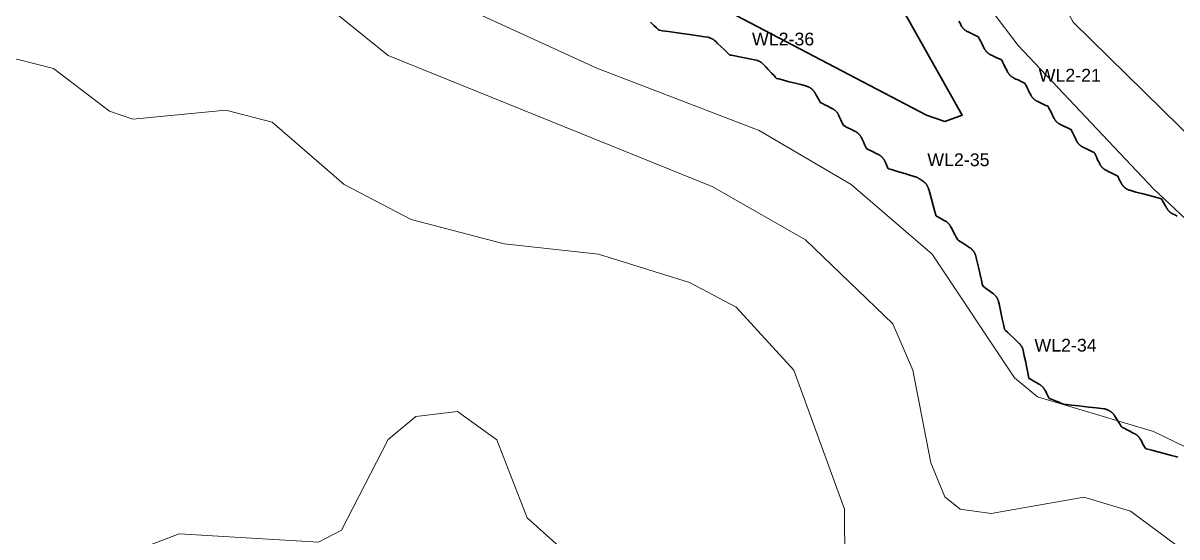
# Model space of a CAD drawing. Extents: x 6810325 to 6812275, y 1878569 to 1880689.
# Drawn here: x 6811238.9 to 6811402.1, y 1878937.2 to 1879009.9 of the extents above; entities that cross this region are included whole.
import ezdxf
from ezdxf.enums import TextEntityAlignment as Align

# ---------------------------------------------------------------- set-up
doc = ezdxf.new("R2010")
doc.units = 21
doc.header["$LTSCALE"] = 10
doc.header["$MEASUREMENT"] = 0
for name, color, linetype, lineweight in [('TOPO-CONTOUR-MAJOR', 34, 'CONTINUOUS', 30), ('TOPO-CONTOUR-MINOR', 36, 'CONTINUOUS', 13), ('WETL-FLAG', 2, 'CONTINUOUS', 13), ('WETL-FLAG-ID', 8, 'CONTINUOUS', 13), ('WETL-WETLAND-SWALE', 82, 'CONTINUOUS', 35)]:
    doc.layers.add(name, color=color, linetype=linetype, lineweight=lineweight)
doc.styles.add('LABEL', font='arial.ttf')

msp = doc.modelspace()

# ---------------------------------------------------------------- linework, layer by layer
at = {"layer": 'TOPO-CONTOUR-MAJOR', "elevation": 195}
msp.add_lwpolyline([(6811267.57, 1879124.19), (6811277.46, 1879101.89), (6811278.03, 1879095.33), (6811276.02, 1879069.08), (6811276.7, 1879055.96), (6811278.47, 1879046.12), (6811283.97, 1879036.96), (6811290.53, 1879030.67), (6811297.1, 1879026.59), (6811339.75, 1879010.99), (6811366.7, 1878996.9), (6811369.27, 1878995.99), (6811371.75, 1878996.9), (6811352.87, 1879030.4), (6811343.03, 1879030.57), (6811336.47, 1879032.16), (6811317.45, 1879046.12), (6811337.11, 1879055.96), (6811343.41, 1879072.36), (6811333.03, 1879095.33), (6811316.31, 1879118.3)], dxfattribs=at)
at = {"layer": 'TOPO-CONTOUR-MINOR'}
for points, elevation in [([(6811407.49, 1878990.34), (6811387.43, 1879010.03), (6811378.63, 1879026.43), (6811375.03, 1879046.12), (6811367.45, 1879072.36), (6811360.73, 1879088.77), (6811346.69, 1879115.01), (6811344.68, 1879121.58), (6811346.31, 1879127.28), (6811352.05, 1879131.42), (6811359.43, 1879134.13), (6811365.99, 1879133.16), (6811375.84, 1879119.21), (6811392.49, 1879101.89), (6811398.8, 1879098.04), (6811411.93, 1879092.93)], 197), ([(6811426.14, 1878960.82), (6811398.8, 1878986.44), (6811379.64, 1879006.75), (6811372.18, 1879016.59), (6811367.77, 1879026.43), (6811363.34, 1879052.68), (6811357.16, 1879072.36), (6811344.18, 1879095.33), (6811333.19, 1879111.98), (6811324.77, 1879121.58)], 196), ([(6811231.48, 1879105.11), (6811264.29, 1879108.75), (6811270.85, 1879104.34), (6811272.25, 1879098.61), (6811268.73, 1879085.49), (6811266.28, 1879065.8), (6811266.76, 1879046.12), (6811268.93, 1879039.56), (6811280.69, 1879025.96), (6811287.69, 1879019.87), (6811297.1, 1879014.11), (6811320.06, 1879003.53), (6811343.03, 1878994.72), (6811356.03, 1878987.06), (6811367.47, 1878977.22), (6811379.12, 1878959.74), (6811382.4, 1878957.04), (6811398.8, 1878952.12), (6811421.77, 1878941.01)], 196), ([(6811231.48, 1879037.84), (6811241.32, 1879038.04), (6811264.29, 1879026.56), (6811290.53, 1879005.32), (6811336.47, 1878986.73), (6811349.59, 1878979.26), (6811361.93, 1878967.38), (6811364.73, 1878960.82), (6811367.3, 1878947.69), (6811369.27, 1878942.91), (6811371.46, 1878941.13), (6811375.84, 1878940.52), (6811388.96, 1878942.86), (6811395.52, 1878940.87), (6811415.21, 1878926.29)], 197), ([(6811152.74, 1878983.81), (6811162.58, 1878980.88), (6811178.99, 1878981.26), (6811188.83, 1878979.68), (6811208.51, 1878985.77), (6811221.64, 1878984.53), (6811225.2, 1878987.06), (6811230.24, 1879000.19), (6811234.76, 1879004.04), (6811238.04, 1879004.81), (6811243.2, 1879003.47), (6811251.16, 1878997.43), (6811254.45, 1878996.33), (6811267.57, 1878997.59), (6811274.13, 1878995.89), (6811284.33, 1878987.06), (6811293.82, 1878982.1), (6811306.94, 1878978.67), (6811320.31, 1878977.22), (6811333.19, 1878973.23), (6811339.75, 1878969.71), (6811347.9, 1878960.82), (6811355.1, 1878941.13), (6811355.39, 1878895.2)], 198), ([(6811241.32, 1878930.18), (6811261.01, 1878937.68), (6811280.69, 1878936.48), (6811283.97, 1878938.18), (6811290.53, 1878950.99), (6811294.46, 1878954.25), (6811300.38, 1878954.96), (6811305.9, 1878950.97), (6811310.22, 1878939.94), (6811323.34, 1878928.13)], 199)]:
    msp.add_lwpolyline(points, dxfattribs=dict(at, elevation=elevation))
at = {"layer": 'WETL-FLAG'}
for p in [(6811340.8, 1879005.01), (6811381.35, 1878999.89), (6811365.6, 1878987.93), (6811380.75, 1878961.7)]:
    msp.add_point(p, dxfattribs=at)
at = {"layer": 'WETL-WETLAND-SWALE'}
for points in [[(6811402.23, 1878948.49), (6811401.92, 1878948.58), (6811401.34, 1878948.73), (6811400.5, 1878948.95), (6811399.39, 1878949.25), (6811398.56, 1878949.47), (6811398, 1878949.61), (6811397.71, 1878949.69), (6811397.7, 1878949.69), (6811397.69, 1878949.7), (6811397.68, 1878949.71), (6811397.67, 1878949.72), (6811397.66, 1878949.73), (6811397.61, 1878949.81), (6811397.52, 1878949.98), (6811397.39, 1878950.22), (6811397.21, 1878950.55), (6811397.07, 1878950.8), (6811396.96, 1878950.98), (6811396.9, 1878951.09), (6811396.87, 1878951.13), (6811396.85, 1878951.17), (6811396.82, 1878951.21), (6811396.79, 1878951.25), (6811396.76, 1878951.29), (6811396.73, 1878951.33), (6811396.7, 1878951.37), (6811396.67, 1878951.4), (6811396.63, 1878951.44), (6811396.6, 1878951.47), (6811396.57, 1878951.51), (6811396.53, 1878951.54), (6811396.49, 1878951.57), (6811396.46, 1878951.6), (6811396.42, 1878951.63), (6811396.38, 1878951.66), (6811396.34, 1878951.69), (6811396.3, 1878951.72), (6811396.26, 1878951.75), (6811396.22, 1878951.77), (6811396.18, 1878951.8), (6811396.03, 1878951.87), (6811395.78, 1878952), (6811395.43, 1878952.18), (6811394.98, 1878952.42), (6811394.64, 1878952.6), (6811394.41, 1878952.72), (6811394.29, 1878952.78), (6811394.28, 1878952.79), (6811394.27, 1878952.8), (6811394.26, 1878952.81), (6811394.25, 1878952.82), (6811394.24, 1878952.83), (6811394.18, 1878952.93), (6811394.06, 1878953.12), (6811393.88, 1878953.41), (6811393.65, 1878953.78), (6811393.47, 1878954.07), (6811393.34, 1878954.28), (6811393.27, 1878954.4), (6811393.24, 1878954.44), (6811393.21, 1878954.48), (6811393.19, 1878954.51), (6811393.16, 1878954.55), (6811393.13, 1878954.58), (6811393.1, 1878954.62), (6811393.07, 1878954.65), (6811393.04, 1878954.68), (6811393.01, 1878954.71), (6811392.98, 1878954.75), (6811392.94, 1878954.78), (6811392.91, 1878954.81), (6811392.88, 1878954.84), (6811392.84, 1878954.86), (6811392.8, 1878954.89), (6811392.77, 1878954.92), (6811392.73, 1878954.94), (6811392.7, 1878954.97), (6811392.67, 1878954.99), (6811392.64, 1878955), (6811392.62, 1878955.02), (6811392.59, 1878955.04), (6811392.56, 1878955.05), (6811392.53, 1878955.07), (6811392.49, 1878955.1), (6811392.45, 1878955.12), (6811392.41, 1878955.14), (6811392.37, 1878955.16), (6811392.33, 1878955.18), (6811392.29, 1878955.2), (6811392.24, 1878955.21), (6811392.2, 1878955.23), (6811392.16, 1878955.24), (6811392.12, 1878955.26), (6811392.07, 1878955.27), (6811392.03, 1878955.28), (6811391.99, 1878955.3), (6811391.94, 1878955.31), (6811391.9, 1878955.32), (6811391.85, 1878955.32), (6811391.81, 1878955.33), (6811391.42, 1878955.38), (6811390.7, 1878955.46), (6811389.64, 1878955.59), (6811388.23, 1878955.75), (6811387.18, 1878955.87), (6811386.47, 1878955.95), (6811386.11, 1878956), (6811386.1, 1878956), (6811386.09, 1878956), (6811386.08, 1878956), (6811386.07, 1878956), (6811386.06, 1878956.01), (6811385.93, 1878956.06), (6811385.68, 1878956.16), (6811385.3, 1878956.31), (6811384.81, 1878956.5), (6811384.44, 1878956.65), (6811384.18, 1878956.75), (6811384.05, 1878956.8), (6811384.04, 1878956.81), (6811384.03, 1878956.81), (6811384.02, 1878956.82), (6811384.01, 1878956.83), (6811384.01, 1878956.84), (6811383.97, 1878956.92), (6811383.89, 1878957.06), (6811383.79, 1878957.28), (6811383.65, 1878957.55), (6811383.54, 1878957.77), (6811383.45, 1878957.93), (6811383.4, 1878958.03), (6811383.38, 1878958.08), (6811383.35, 1878958.12), (6811383.33, 1878958.16), (6811383.3, 1878958.2), (6811383.27, 1878958.24), (6811383.24, 1878958.28), (6811383.21, 1878958.32), (6811383.18, 1878958.35), (6811383.15, 1878958.39), (6811383.12, 1878958.43), (6811383.08, 1878958.46), (6811383.05, 1878958.5), (6811383.01, 1878958.53), (6811382.98, 1878958.56), (6811382.94, 1878958.6), (6811382.9, 1878958.63), (6811382.86, 1878958.66), (6811382.83, 1878958.69), (6811382.79, 1878958.71), (6811382.75, 1878958.74), (6811382.7, 1878958.77), (6811382.58, 1878958.84), (6811382.38, 1878958.95), (6811382.11, 1878959.11), (6811381.75, 1878959.32), (6811381.48, 1878959.47), (6811381.29, 1878959.58), (6811381.2, 1878959.63), (6811381.19, 1878959.64), (6811381.18, 1878959.65), (6811381.17, 1878959.66), (6811381.17, 1878959.67), (6811381.17, 1878959.68), (6811381.11, 1878959.93), (6811381.01, 1878960.42), (6811380.86, 1878961.14), (6811380.67, 1878962.11), (6811380.51, 1878962.84), (6811380.41, 1878963.35), (6811380.35, 1878963.63), (6811380.34, 1878963.68), (6811380.32, 1878963.72), (6811380.31, 1878963.77), (6811380.29, 1878963.82), (6811380.27, 1878963.87), (6811380.26, 1878963.91), (6811380.24, 1878963.96), (6811380.21, 1878964.01), (6811380.19, 1878964.05), (6811380.17, 1878964.1), (6811380.15, 1878964.14), (6811380.12, 1878964.18), (6811380.09, 1878964.23), (6811380.07, 1878964.27), (6811380.04, 1878964.31), (6811380.01, 1878964.35), (6811379.98, 1878964.39), (6811379.94, 1878964.43), (6811379.91, 1878964.47), (6811379.88, 1878964.51), (6811379.84, 1878964.54), (6811379.69, 1878964.69), (6811379.42, 1878964.95), (6811379.03, 1878965.33), (6811378.52, 1878965.82), (6811378.13, 1878966.18), (6811377.87, 1878966.43), (6811377.74, 1878966.56), (6811377.73, 1878966.57), (6811377.72, 1878966.58), (6811377.72, 1878966.59), (6811377.71, 1878966.6), (6811377.71, 1878966.61), (6811377.66, 1878966.86), (6811377.56, 1878967.33), (6811377.41, 1878968.05), (6811377.21, 1878968.99), (6811377.06, 1878969.71), (6811376.95, 1878970.2), (6811376.89, 1878970.48), (6811376.88, 1878970.53), (6811376.86, 1878970.58), (6811376.85, 1878970.63), (6811376.83, 1878970.67), (6811376.81, 1878970.72), (6811376.79, 1878970.77), (6811376.77, 1878970.82), (6811376.75, 1878970.86), (6811376.73, 1878970.91), (6811376.71, 1878970.95), (6811376.68, 1878971), (6811376.65, 1878971.04), (6811376.63, 1878971.08), (6811376.6, 1878971.13), (6811376.57, 1878971.17), (6811376.54, 1878971.21), (6811376.51, 1878971.25), (6811376.47, 1878971.29), (6811376.44, 1878971.33), (6811376.4, 1878971.36), (6811376.37, 1878971.4), (6811376.33, 1878971.44), (6811376.29, 1878971.47), (6811376.26, 1878971.51), (6811376.22, 1878971.54), (6811376.1, 1878971.63), (6811375.89, 1878971.79), (6811375.6, 1878972.01), (6811375.23, 1878972.28), (6811374.95, 1878972.5), (6811374.77, 1878972.64), (6811374.67, 1878972.71), (6811374.66, 1878972.72), (6811374.65, 1878972.73), (6811374.64, 1878972.74), (6811374.64, 1878972.75), (6811374.63, 1878972.76), (6811374.57, 1878973.03), (6811374.45, 1878973.55), (6811374.27, 1878974.33), (6811374.02, 1878975.37), (6811373.84, 1878976.15), (6811373.71, 1878976.69), (6811373.64, 1878976.99), (6811373.63, 1878977.03), (6811373.61, 1878977.08), (6811373.6, 1878977.12), (6811373.58, 1878977.17), (6811373.56, 1878977.21), (6811373.54, 1878977.26), (6811373.53, 1878977.3), (6811373.5, 1878977.34), (6811373.48, 1878977.39), (6811373.46, 1878977.43), (6811373.44, 1878977.47), (6811373.41, 1878977.51), (6811373.39, 1878977.55), (6811373.36, 1878977.59), (6811373.33, 1878977.63), (6811373.31, 1878977.67), (6811373.28, 1878977.7), (6811373.25, 1878977.74), (6811373.22, 1878977.78), (6811373.18, 1878977.81), (6811373.15, 1878977.85), (6811373.12, 1878977.88), (6811373.08, 1878977.91), (6811373.05, 1878977.95), (6811373.01, 1878977.98), (6811372.98, 1878978.01), (6811372.94, 1878978.04), (6811372.9, 1878978.07), (6811372.86, 1878978.09), (6811372.73, 1878978.18), (6811372.5, 1878978.34), (6811372.18, 1878978.55), (6811371.76, 1878978.82), (6811371.44, 1878979.03), (6811371.22, 1878979.17), (6811371.11, 1878979.25), (6811371.1, 1878979.25), (6811371.09, 1878979.26), (6811371.08, 1878979.27), (6811371.08, 1878979.28), (6811371.07, 1878979.29), (6811371.01, 1878979.41), (6811370.89, 1878979.64), (6811370.71, 1878979.98), (6811370.48, 1878980.42), (6811370.3, 1878980.77), (6811370.17, 1878981.01), (6811370.1, 1878981.15), (6811370.07, 1878981.2), (6811370.05, 1878981.24), (6811370.02, 1878981.28), (6811369.99, 1878981.32), (6811369.96, 1878981.36), (6811369.93, 1878981.4), (6811369.9, 1878981.43), (6811369.87, 1878981.47), (6811369.84, 1878981.51), (6811369.81, 1878981.54), (6811369.77, 1878981.58), (6811369.74, 1878981.61), (6811369.7, 1878981.65), (6811369.67, 1878981.68), (6811369.63, 1878981.71), (6811369.59, 1878981.74), (6811369.55, 1878981.77), (6811369.51, 1878981.8), (6811369.47, 1878981.83), (6811369.43, 1878981.85), (6811369.39, 1878981.88), (6811369.28, 1878981.94), (6811369.1, 1878982.04), (6811368.85, 1878982.18), (6811368.53, 1878982.36), (6811368.29, 1878982.49), (6811368.12, 1878982.58), (6811368.04, 1878982.63), (6811368.03, 1878982.64), (6811368.02, 1878982.65), (6811368.01, 1878982.65), (6811368, 1878982.67), (6811368, 1878982.68), (6811367.94, 1878982.92), (6811367.81, 1878983.39), (6811367.63, 1878984.08), (6811367.38, 1878985.01), (6811367.19, 1878985.71), (6811367.06, 1878986.2), (6811366.98, 1878986.47), (6811366.97, 1878986.52), (6811366.95, 1878986.57), (6811366.93, 1878986.61), (6811366.91, 1878986.66), (6811366.89, 1878986.71), (6811366.87, 1878986.76), (6811366.85, 1878986.8), (6811366.82, 1878986.85), (6811366.8, 1878986.89), (6811366.77, 1878986.94), (6811366.74, 1878986.98), (6811366.71, 1878987.03), (6811366.68, 1878987.07), (6811366.65, 1878987.11), (6811366.62, 1878987.15), (6811366.58, 1878987.19), (6811366.55, 1878987.23), (6811366.51, 1878987.27), (6811366.48, 1878987.3), (6811366.44, 1878987.34), (6811366.4, 1878987.37), (6811366.36, 1878987.41), (6811366.32, 1878987.44), (6811366.28, 1878987.47), (6811366.24, 1878987.5), (6811366.17, 1878987.55), (6811366.07, 1878987.62), (6811365.94, 1878987.7), (6811365.78, 1878987.81), (6811365.66, 1878987.89), (6811365.56, 1878987.95), (6811365.49, 1878988), (6811365.44, 1878988.02), (6811365.4, 1878988.05), (6811365.36, 1878988.07), (6811365.31, 1878988.09), (6811365.27, 1878988.11), (6811365.22, 1878988.13), (6811365.18, 1878988.15), (6811365.13, 1878988.17), (6811365.08, 1878988.18), (6811364.82, 1878988.26), (6811364.33, 1878988.4), (6811363.63, 1878988.61), (6811362.71, 1878988.88), (6811362.02, 1878989.08), (6811361.55, 1878989.22), (6811361.31, 1878989.29), (6811361.3, 1878989.29), (6811361.29, 1878989.3), (6811361.28, 1878989.31), (6811361.27, 1878989.32), (6811361.27, 1878989.33), (6811361.24, 1878989.4), (6811361.17, 1878989.53), (6811361.08, 1878989.73), (6811360.96, 1878989.99), (6811360.87, 1878990.19), (6811360.8, 1878990.35), (6811360.75, 1878990.44), (6811360.73, 1878990.49), (6811360.7, 1878990.53), (6811360.68, 1878990.57), (6811360.65, 1878990.61), (6811360.63, 1878990.65), (6811360.6, 1878990.69), (6811360.57, 1878990.73), (6811360.54, 1878990.77), (6811360.51, 1878990.81), (6811360.48, 1878990.85), (6811360.45, 1878990.88), (6811360.41, 1878990.92), (6811360.38, 1878990.95), (6811360.35, 1878990.99), (6811360.31, 1878991.02), (6811360.27, 1878991.05), (6811360.24, 1878991.08), (6811360.2, 1878991.11), (6811360.16, 1878991.14), (6811360.12, 1878991.17), (6811360.08, 1878991.2), (6811360.04, 1878991.23), (6811360, 1878991.25), (6811359.96, 1878991.28), (6811359.91, 1878991.3), (6811359.78, 1878991.37), (6811359.56, 1878991.48), (6811359.25, 1878991.63), (6811358.85, 1878991.83), (6811358.55, 1878991.98), (6811358.35, 1878992.08), (6811358.24, 1878992.13), (6811358.23, 1878992.14), (6811358.22, 1878992.14), (6811358.21, 1878992.15), (6811358.21, 1878992.16), (6811358.2, 1878992.17), (6811358.15, 1878992.27), (6811358.06, 1878992.46), (6811357.93, 1878992.74), (6811357.76, 1878993.11), (6811357.63, 1878993.4), (6811357.53, 1878993.6), (6811357.47, 1878993.73), (6811357.45, 1878993.77), (6811357.42, 1878993.81), (6811357.4, 1878993.85), (6811357.37, 1878993.89), (6811357.35, 1878993.93), (6811357.32, 1878993.97), (6811357.29, 1878994.01), (6811357.26, 1878994.05), (6811357.23, 1878994.09), (6811357.2, 1878994.13), (6811357.17, 1878994.16), (6811357.13, 1878994.2), (6811357.1, 1878994.23), (6811357.07, 1878994.27), (6811357.03, 1878994.3), (6811356.99, 1878994.33), (6811356.96, 1878994.36), (6811356.92, 1878994.39), (6811356.88, 1878994.42), (6811356.84, 1878994.45), (6811356.8, 1878994.48), (6811356.76, 1878994.5), (6811356.72, 1878994.53), (6811356.68, 1878994.55), (6811356.63, 1878994.58), (6811356.5, 1878994.64), (6811356.28, 1878994.75), (6811355.98, 1878994.9), (6811355.58, 1878995.1), (6811355.28, 1878995.25), (6811355.08, 1878995.35), (6811354.97, 1878995.4), (6811354.96, 1878995.4), (6811354.95, 1878995.41), (6811354.94, 1878995.42), (6811354.93, 1878995.43), (6811354.93, 1878995.44), (6811354.88, 1878995.54), (6811354.8, 1878995.72), (6811354.68, 1878995.98), (6811354.52, 1878996.33), (6811354.4, 1878996.6), (6811354.31, 1878996.8), (6811354.25, 1878996.92), (6811354.23, 1878996.96), (6811354.21, 1878997), (6811354.18, 1878997.05), (6811354.16, 1878997.09), (6811354.13, 1878997.13), (6811354.1, 1878997.17), (6811354.08, 1878997.2), (6811354.05, 1878997.24), (6811354.02, 1878997.28), (6811353.99, 1878997.32), (6811353.96, 1878997.35), (6811353.93, 1878997.39), (6811353.89, 1878997.42), (6811353.86, 1878997.46), (6811353.83, 1878997.49), (6811353.79, 1878997.52), (6811353.76, 1878997.55), (6811353.72, 1878997.58), (6811353.68, 1878997.61), (6811353.64, 1878997.64), (6811353.6, 1878997.67), (6811353.57, 1878997.69), (6811353.53, 1878997.72), (6811353.49, 1878997.74), (6811353.44, 1878997.77), (6811353.31, 1878997.84), (6811353.07, 1878997.96), (6811352.75, 1878998.13), (6811352.32, 1878998.35), (6811352, 1878998.52), (6811351.79, 1878998.63), (6811351.67, 1878998.69), (6811351.66, 1878998.7), (6811351.65, 1878998.71), (6811351.64, 1878998.71), (6811351.64, 1878998.72), (6811351.63, 1878998.73), (6811351.58, 1878998.82), (6811351.49, 1878998.99), (6811351.35, 1878999.23), (6811351.18, 1878999.55), (6811351.04, 1878999.8), (6811350.93, 1878999.99), (6811350.87, 1879000.1), (6811350.84, 1879000.14), (6811350.81, 1879000.19), (6811350.79, 1879000.23), (6811350.76, 1879000.27), (6811350.72, 1879000.31), (6811350.69, 1879000.35), (6811350.66, 1879000.39), (6811350.62, 1879000.42), (6811350.59, 1879000.46), (6811350.55, 1879000.5), (6811350.52, 1879000.53), (6811350.48, 1879000.57), (6811350.44, 1879000.6), (6811350.4, 1879000.63), (6811350.36, 1879000.66), (6811350.32, 1879000.69), (6811350.28, 1879000.72), (6811350.24, 1879000.75), (6811350.19, 1879000.78), (6811350.15, 1879000.8), (6811350.1, 1879000.83), (6811350.06, 1879000.85), (6811350.01, 1879000.87), (6811349.97, 1879000.89), (6811349.92, 1879000.91), (6811349.87, 1879000.93), (6811349.82, 1879000.95), (6811349.78, 1879000.97), (6811349.73, 1879000.98), (6811349.43, 1879001.06), (6811348.9, 1879001.2), (6811348.11, 1879001.4), (6811347.08, 1879001.66), (6811346.31, 1879001.86), (6811345.79, 1879002), (6811345.52, 1879002.06), (6811345.51, 1879002.07), (6811345.5, 1879002.07), (6811345.49, 1879002.08), (6811345.48, 1879002.08), (6811345.47, 1879002.09), (6811345.35, 1879002.22), (6811345.12, 1879002.47), (6811344.77, 1879002.84), (6811344.31, 1879003.33), (6811343.96, 1879003.71), (6811343.71, 1879003.97), (6811343.56, 1879004.12), (6811343.53, 1879004.16), (6811343.49, 1879004.2), (6811343.45, 1879004.23), (6811343.41, 1879004.26), (6811343.37, 1879004.29), (6811343.33, 1879004.33), (6811343.28, 1879004.36), (6811343.24, 1879004.38), (6811343.2, 1879004.41), (6811343.15, 1879004.44), (6811343.11, 1879004.46), (6811343.06, 1879004.49), (6811343.01, 1879004.51), (6811342.97, 1879004.53), (6811342.92, 1879004.55), (6811342.87, 1879004.57), (6811342.82, 1879004.59), (6811342.77, 1879004.61), (6811342.72, 1879004.62), (6811342.67, 1879004.63), (6811342.62, 1879004.65), (6811342.36, 1879004.7), (6811341.87, 1879004.8), (6811341.18, 1879004.94), (6811340.26, 1879005.12), (6811339.57, 1879005.25), (6811339.11, 1879005.35), (6811338.87, 1879005.39), (6811338.86, 1879005.4), (6811338.85, 1879005.4), (6811338.84, 1879005.41), (6811338.83, 1879005.41), (6811338.82, 1879005.42), (6811338.69, 1879005.55), (6811338.43, 1879005.79), (6811338.05, 1879006.16), (6811337.54, 1879006.65), (6811337.15, 1879007.02), (6811336.87, 1879007.28), (6811336.72, 1879007.43), (6811336.68, 1879007.46), (6811336.64, 1879007.5), (6811336.6, 1879007.53), (6811336.55, 1879007.56), (6811336.51, 1879007.59), (6811336.47, 1879007.62), (6811336.42, 1879007.64), (6811336.38, 1879007.67), (6811336.33, 1879007.69), (6811336.29, 1879007.72), (6811336.24, 1879007.74), (6811336.2, 1879007.76), (6811336.15, 1879007.78), (6811336.1, 1879007.8), (6811336.05, 1879007.82), (6811336, 1879007.84), (6811335.95, 1879007.85), (6811335.9, 1879007.86), (6811335.85, 1879007.88), (6811335.8, 1879007.89), (6811335.75, 1879007.9), (6811335.29, 1879007.97), (6811334.43, 1879008.09), (6811333.15, 1879008.27), (6811331.47, 1879008.52), (6811330.2, 1879008.7), (6811329.36, 1879008.82), (6811328.93, 1879008.88), (6811328.92, 1879008.88), (6811328.9, 1879008.89), (6811328.89, 1879008.89), (6811328.88, 1879008.9), (6811328.87, 1879008.91), (6811328.75, 1879009.02), (6811328.5, 1879009.25), (6811328.13, 1879009.58), (6811327.65, 1879010.02)], [(6811371.27, 1879010.2), (6811371.43, 1879009.9), (6811371.54, 1879009.68), (6811371.6, 1879009.54), (6811371.62, 1879009.5), (6811371.65, 1879009.46), (6811371.67, 1879009.42), (6811371.7, 1879009.38), (6811371.73, 1879009.34), (6811371.76, 1879009.3), (6811371.79, 1879009.26), (6811371.82, 1879009.22), (6811371.85, 1879009.19), (6811371.88, 1879009.15), (6811371.91, 1879009.11), (6811371.95, 1879009.08), (6811371.98, 1879009.05), (6811372.02, 1879009.01), (6811372.05, 1879008.98), (6811372.09, 1879008.95), (6811372.13, 1879008.92), (6811372.17, 1879008.89), (6811372.2, 1879008.86), (6811372.24, 1879008.83), (6811372.28, 1879008.81), (6811372.33, 1879008.78), (6811372.37, 1879008.76), (6811372.41, 1879008.73), (6811372.45, 1879008.71), (6811372.58, 1879008.65), (6811372.78, 1879008.55), (6811373.07, 1879008.42), (6811373.44, 1879008.25), (6811373.72, 1879008.11), (6811373.91, 1879008.03), (6811374.01, 1879007.98), (6811374.02, 1879007.97), (6811374.03, 1879007.97), (6811374.04, 1879007.96), (6811374.04, 1879007.95), (6811374.05, 1879007.94), (6811374.1, 1879007.83), (6811374.2, 1879007.63), (6811374.35, 1879007.32), (6811374.55, 1879006.92), (6811374.7, 1879006.61), (6811374.81, 1879006.39), (6811374.88, 1879006.26), (6811374.91, 1879006.22), (6811374.93, 1879006.18), (6811374.95, 1879006.14), (6811374.98, 1879006.1), (6811375.01, 1879006.06), (6811375.04, 1879006.02), (6811375.07, 1879005.98), (6811375.1, 1879005.94), (6811375.13, 1879005.9), (6811375.16, 1879005.87), (6811375.19, 1879005.83), (6811375.23, 1879005.8), (6811375.26, 1879005.76), (6811375.3, 1879005.73), (6811375.33, 1879005.7), (6811375.37, 1879005.67), (6811375.41, 1879005.64), (6811375.44, 1879005.61), (6811375.48, 1879005.58), (6811375.52, 1879005.55), (6811375.56, 1879005.53), (6811375.6, 1879005.5), (6811375.65, 1879005.48), (6811375.69, 1879005.45), (6811375.73, 1879005.43), (6811375.86, 1879005.37), (6811376.06, 1879005.27), (6811376.35, 1879005.14), (6811376.72, 1879004.96), (6811377, 1879004.83), (6811377.19, 1879004.75), (6811377.29, 1879004.7), (6811377.3, 1879004.69), (6811377.31, 1879004.69), (6811377.32, 1879004.68), (6811377.32, 1879004.67), (6811377.33, 1879004.66), (6811377.38, 1879004.55), (6811377.49, 1879004.35), (6811377.63, 1879004.04), (6811377.83, 1879003.64), (6811377.99, 1879003.33), (6811378.1, 1879003.11), (6811378.16, 1879002.98), (6811378.19, 1879002.94), (6811378.21, 1879002.9), (6811378.24, 1879002.85), (6811378.26, 1879002.81), (6811378.29, 1879002.77), (6811378.32, 1879002.74), (6811378.35, 1879002.7), (6811378.38, 1879002.66), (6811378.41, 1879002.62), (6811378.44, 1879002.59), (6811378.47, 1879002.55), (6811378.51, 1879002.52), (6811378.54, 1879002.48), (6811378.58, 1879002.45), (6811378.61, 1879002.42), (6811378.65, 1879002.39), (6811378.69, 1879002.36), (6811378.73, 1879002.33), (6811378.76, 1879002.3), (6811378.8, 1879002.27), (6811378.84, 1879002.24), (6811378.89, 1879002.22), (6811378.93, 1879002.19), (6811378.97, 1879002.17), (6811379.01, 1879002.15), (6811379.14, 1879002.09), (6811379.34, 1879001.99), (6811379.63, 1879001.86), (6811380, 1879001.68), (6811380.28, 1879001.55), (6811380.47, 1879001.46), (6811380.57, 1879001.42), (6811380.58, 1879001.41), (6811380.59, 1879001.4), (6811380.6, 1879001.4), (6811380.61, 1879001.39), (6811380.61, 1879001.38), (6811380.66, 1879001.27), (6811380.77, 1879001.06), (6811380.92, 1879000.76), (6811381.11, 1879000.36), (6811381.27, 1879000.05), (6811381.38, 1878999.83), (6811381.44, 1878999.7), (6811381.47, 1878999.66), (6811381.49, 1878999.62), (6811381.52, 1878999.57), (6811381.54, 1878999.53), (6811381.57, 1878999.49), (6811381.6, 1878999.45), (6811381.63, 1878999.42), (6811381.66, 1878999.38), (6811381.69, 1878999.34), (6811381.72, 1878999.31), (6811381.75, 1878999.27), (6811381.79, 1878999.24), (6811381.82, 1878999.2), (6811381.86, 1878999.17), (6811381.89, 1878999.14), (6811381.93, 1878999.11), (6811381.97, 1878999.08), (6811382.01, 1878999.05), (6811382.05, 1878999.02), (6811382.08, 1878998.99), (6811382.13, 1878998.96), (6811382.17, 1878998.94), (6811382.21, 1878998.91), (6811382.25, 1878998.89), (6811382.29, 1878998.87), (6811382.42, 1878998.81), (6811382.62, 1878998.71), (6811382.91, 1878998.58), (6811383.28, 1878998.4), (6811383.56, 1878998.27), (6811383.75, 1878998.18), (6811383.85, 1878998.14), (6811383.86, 1878998.13), (6811383.87, 1878998.12), (6811383.88, 1878998.12), (6811383.89, 1878998.11), (6811383.89, 1878998.1), (6811383.95, 1878997.99), (6811384.05, 1878997.78), (6811384.2, 1878997.48), (6811384.39, 1878997.08), (6811384.55, 1878996.77), (6811384.66, 1878996.55), (6811384.72, 1878996.42), (6811384.75, 1878996.38), (6811384.77, 1878996.34), (6811384.8, 1878996.3), (6811384.82, 1878996.26), (6811384.85, 1878996.22), (6811384.88, 1878996.18), (6811384.91, 1878996.14), (6811384.94, 1878996.1), (6811384.97, 1878996.06), (6811385, 1878996.03), (6811385.04, 1878995.99), (6811385.07, 1878995.96), (6811385.1, 1878995.92), (6811385.14, 1878995.89), (6811385.18, 1878995.86), (6811385.21, 1878995.83), (6811385.25, 1878995.8), (6811385.29, 1878995.77), (6811385.33, 1878995.74), (6811385.37, 1878995.71), (6811385.41, 1878995.68), (6811385.45, 1878995.66), (6811385.49, 1878995.63), (6811385.53, 1878995.61), (6811385.58, 1878995.59), (6811385.7, 1878995.53), (6811385.9, 1878995.43), (6811386.19, 1878995.3), (6811386.55, 1878995.13), (6811386.83, 1878995.01), (6811387.01, 1878994.92), (6811387.11, 1878994.87), (6811387.12, 1878994.87), (6811387.13, 1878994.86), (6811387.14, 1878994.85), (6811387.15, 1878994.84), (6811387.15, 1878994.83), (6811387.2, 1878994.73), (6811387.3, 1878994.53), (6811387.43, 1878994.24), (6811387.62, 1878993.86), (6811387.76, 1878993.57), (6811387.86, 1878993.35), (6811387.92, 1878993.23), (6811387.94, 1878993.18), (6811387.97, 1878993.14), (6811387.99, 1878993.1), (6811388.02, 1878993.06), (6811388.05, 1878993.02), (6811388.07, 1878992.98), (6811388.1, 1878992.94), (6811388.13, 1878992.9), (6811388.16, 1878992.86), (6811388.2, 1878992.83), (6811388.23, 1878992.79), (6811388.26, 1878992.76), (6811388.3, 1878992.72), (6811388.33, 1878992.69), (6811388.37, 1878992.66), (6811388.4, 1878992.62), (6811388.44, 1878992.59), (6811388.48, 1878992.56), (6811388.52, 1878992.53), (6811388.56, 1878992.51), (6811388.6, 1878992.48), (6811388.64, 1878992.45), (6811388.68, 1878992.43), (6811388.72, 1878992.4), (6811388.77, 1878992.38), (6811388.89, 1878992.32), (6811389.11, 1878992.21), (6811389.41, 1878992.07), (6811389.79, 1878991.89), (6811390.08, 1878991.75), (6811390.28, 1878991.65), (6811390.38, 1878991.6), (6811390.39, 1878991.6), (6811390.4, 1878991.59), (6811390.41, 1878991.58), (6811390.42, 1878991.57), (6811390.42, 1878991.56), (6811390.47, 1878991.46), (6811390.57, 1878991.26), (6811390.71, 1878990.97), (6811390.89, 1878990.58), (6811391.04, 1878990.28), (6811391.14, 1878990.07), (6811391.2, 1878989.94), (6811391.23, 1878989.9), (6811391.25, 1878989.86), (6811391.28, 1878989.81), (6811391.3, 1878989.77), (6811391.33, 1878989.73), (6811391.36, 1878989.69), (6811391.38, 1878989.66), (6811391.41, 1878989.62), (6811391.44, 1878989.58), (6811391.48, 1878989.54), (6811391.51, 1878989.51), (6811391.54, 1878989.47), (6811391.58, 1878989.44), (6811391.61, 1878989.41), (6811391.65, 1878989.37), (6811391.68, 1878989.34), (6811391.72, 1878989.31), (6811391.76, 1878989.28), (6811391.8, 1878989.25), (6811391.84, 1878989.22), (6811391.88, 1878989.2), (6811391.92, 1878989.17), (6811391.96, 1878989.15), (6811392, 1878989.12), (6811392.04, 1878989.1), (6811392.17, 1878989.04), (6811392.39, 1878988.93), (6811392.69, 1878988.78), (6811393.08, 1878988.59), (6811393.38, 1878988.45), (6811393.58, 1878988.36), (6811393.68, 1878988.3), (6811393.69, 1878988.3), (6811393.7, 1878988.29), (6811393.71, 1878988.28), (6811393.72, 1878988.27), (6811393.72, 1878988.26), (6811393.76, 1878988.2), (6811393.82, 1878988.07), (6811393.91, 1878987.88), (6811394.03, 1878987.64), (6811394.13, 1878987.44), (6811394.2, 1878987.3), (6811394.25, 1878987.21), (6811394.27, 1878987.17), (6811394.3, 1878987.13), (6811394.32, 1878987.09), (6811394.35, 1878987.05), (6811394.37, 1878987.01), (6811394.4, 1878986.97), (6811394.43, 1878986.93), (6811394.46, 1878986.9), (6811394.49, 1878986.86), (6811394.52, 1878986.82), (6811394.55, 1878986.79), (6811394.59, 1878986.76), (6811394.62, 1878986.72), (6811394.65, 1878986.69), (6811394.69, 1878986.66), (6811394.73, 1878986.63), (6811394.76, 1878986.6), (6811394.8, 1878986.57), (6811394.84, 1878986.54), (6811394.88, 1878986.51), (6811394.92, 1878986.49), (6811394.96, 1878986.46), (6811395, 1878986.44), (6811395.04, 1878986.41), (6811395.08, 1878986.39), (6811395.12, 1878986.37), (6811395.16, 1878986.35), (6811395.21, 1878986.33), (6811395.25, 1878986.31), (6811395.29, 1878986.29), (6811395.34, 1878986.28), (6811395.38, 1878986.26), (6811395.43, 1878986.25), (6811395.74, 1878986.16), (6811396.31, 1878986.01), (6811397.14, 1878985.79), (6811398.23, 1878985.5), (6811399.06, 1878985.29), (6811399.61, 1878985.14), (6811399.89, 1878985.06), (6811399.91, 1878985.06), (6811399.92, 1878985.05), (6811399.93, 1878985.05), (6811399.93, 1878985.04), (6811399.94, 1878985.03), (6811399.99, 1878984.94), (6811400.08, 1878984.77), (6811400.22, 1878984.53), (6811400.4, 1878984.21), (6811400.54, 1878983.96), (6811400.64, 1878983.78), (6811400.7, 1878983.66), (6811400.73, 1878983.62), (6811400.75, 1878983.58), (6811400.78, 1878983.54), (6811400.81, 1878983.5), (6811400.84, 1878983.46), (6811400.87, 1878983.43), (6811400.9, 1878983.39), (6811400.94, 1878983.35), (6811400.97, 1878983.32), (6811401, 1878983.28), (6811401.04, 1878983.25), (6811401.07, 1878983.22), (6811401.11, 1878983.18), (6811401.15, 1878983.15), (6811401.19, 1878983.12), (6811401.22, 1878983.09), (6811401.26, 1878983.06), (6811401.3, 1878983.04), (6811401.34, 1878983.01), (6811401.39, 1878982.98), (6811401.43, 1878982.96), (6811401.57, 1878982.88), (6811401.81, 1878982.76), (6811402.16, 1878982.58)]]:
    msp.add_lwpolyline(points, dxfattribs=at)

# ---------------------------------------------------------------- texts
at = {"layer": 'WETL-FLAG-ID', "style": 'LABEL'}
for s, p in [('WL2-36', (6811342, 1879006.21)), ('WL2-21', (6811382.55, 1879001.09)), ('WL2-35', (6811366.8, 1878989.13)), ('WL2-34', (6811381.95, 1878962.9))]:
    msp.add_text(s, height=1.8, dxfattribs=at).set_placement(p, align=Align.BOTTOM_LEFT)

doc.saveas('drawing.dxf')
